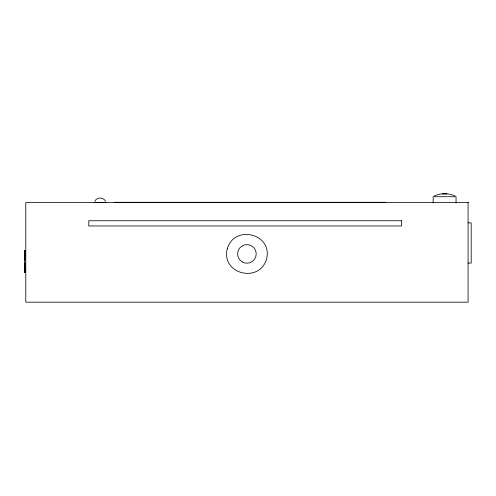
<?xml version="1.0" encoding="UTF-8"?>
<svg xmlns="http://www.w3.org/2000/svg" width="496" height="496" viewBox="0 0 496 496"><rect width="100%" height="100%" fill="white"/><g stroke="black" fill="none" stroke-linecap="round" stroke-linejoin="round"><path stroke-width="0.74" d="M24.806 262.545L24.8 272.583L24.8 268.572M24.8 260.412L24.8 250.375L24.806 254.38M94.817 201.271C96.838 196.955 103.459 196.943 105.487 201.258M434.279 195.908C440.684 193.043 448.527 193.043 454.925 195.901M442.184 193.899L447.014 193.899M114.725 202.294L385.888 202.294M94.246 202.554L106.057 202.548M468.59 202.554L25.773 202.554L25.773 302.188L468.069 302.188L468.069 202.554M468.143 222.878L471.2 222.878L471.2 263.078L468.069 263.078M456.041 202.889L456.041 196.72L433.169 196.72L433.169 202.889M24.8 250.375L24.8 272.583M227.267 248.794C220.869 274.121 259.451 283.687 266.581 259.024C272.974 233.69 234.397 224.124 227.267 248.794M401.655 220.757L88.778 220.757L88.778 225.971L401.655 225.971L401.655 220.757M242.284 261.944A9.281 9.281 0 0 0 256.203 253.909A9.281 9.281 0 0 0 242.284 245.867A9.281 9.281 0 0 0 242.284 261.944"/></g></svg>
